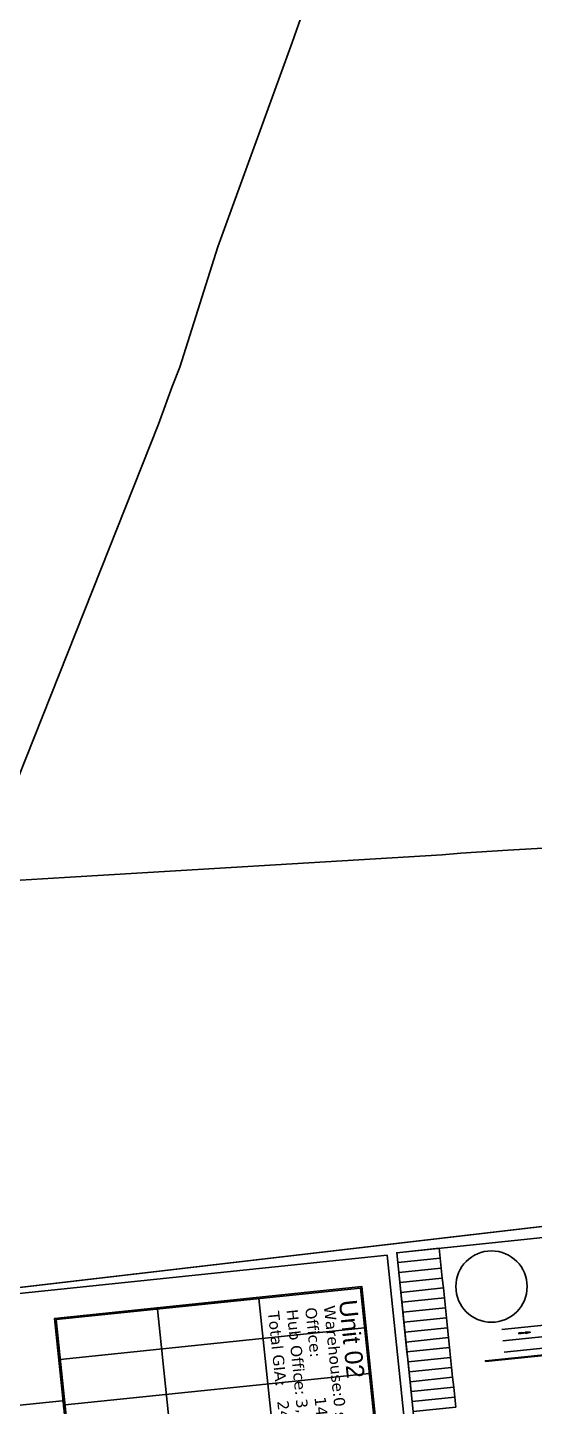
# Model space of a CAD drawing. Header units: millimetres. Extents: x 111502 to 977541, y 8702 to 1044108.
# Drawn here: x 488854.7 to 489032.3, y 241445.6 to 241929.1 of the extents above; entities that cross this region are included whole.
import ezdxf

# ---------------------------------------------------------------- set-up
doc = ezdxf.new("R2010")
doc.units = ezdxf.units.MM
doc.header["$LTSCALE"] = 0.25
doc.linetypes.add('DASHED2', pattern=[9.525, 6.35, -3.175])
for name, color, linetype in [('E HVSS As Laid HV', 10, 'Continuous'), ('X HVSS Site Background', 8, 'Continuous'), ('X HVSS Site Outline', 210, 'Continuous')]:
    doc.layers.add(name, color=color, linetype=linetype)
doc.styles.add('Proposed Employment Area - 11-089-MP013-01a$0$1250T35R', font='verdana.ttf', dxfattribs={"height": 4375})
doc.styles.add('Proposed Employment Area - 11-089-MP013-01a$0$1250T50R', font='arial.ttf', dxfattribs={"height": 6250})
doc.styles.add('Proposed Employment Area - 11-089-MP013-01a$0$Standard', font='txt')

# ---------------------------------------------------------------- blocks, each defined once
blk = doc.blocks.new('Proposed Commercial Boundary - 09.02.22')
at = {"layer": 'X HVSS Site Outline', "const_width": 500}
blk.add_lwpolyline([(488816491, 241483158), (489122203, 241518856)], dxfattribs=at)
blk = doc.blocks.new('commercial background')
at = {"layer": 'X HVSS Site Background'}
blk.add_hatch(color=256, dxfattribs=at).paths.add_polyline_path([(514.2, 1000.4), (516.6, 1000.56), (516.58, 1000.75), (518.2, 1000.66), (516.63, 1000.25), (516.61, 1000.44), (514.23, 1000.1)])
for p, q in [((603.1, 1042.24), (471.35, 1028.56)), ((300.67, 1010.3), (468.04, 1027.69)), ((487.01, 877.92), (471.36, 1028.56)), ((423.08, 1012.46), (443.72, 813.79)), ((387.46, 1008.76), (408.09, 810.09)), ((353.44, 991.06), (460.13, 1002.15)), ((524.09, 1003.31), (508.18, 1001.65)), ((524.51, 999.33), (508.59, 997.67)), ((524.92, 995.35), (509.01, 993.7)), ((355.09, 975.15), (461.79, 986.23)), ((354.13, 976.65), (338.21, 975))]:
    blk.add_line(p, q, dxfattribs=at)
for points in [[(471.72, 1025.07), (486.64, 1026.62), (486.28, 1030.11), (471.36, 1028.56)], [(472.08, 1021.59), (487, 1023.14), (486.64, 1026.62), (471.72, 1025.07)], [(472.44, 1018.11), (487.36, 1019.66), (487, 1023.14), (472.08, 1021.59)], [(479.88, 816.95), (459.12, 1016.71), (351.43, 1005.52), (372.19, 805.76)], [(479.33, 817.39), (458.68, 1016.16), (351.98, 1005.08), (371.62, 816), (378.65, 816.73), (379.66, 807.04)], [(472.8, 1014.63), (487.72, 1016.18), (487.36, 1019.66), (472.44, 1018.11)], [(473.17, 1011.15), (488.09, 1012.7), (487.72, 1016.18), (472.8, 1014.63)], [(473.53, 1007.67), (488.45, 1009.22), (488.09, 1012.7), (473.17, 1011.15)], [(473.89, 1004.19), (488.81, 1005.74), (488.45, 1009.22), (473.53, 1007.67)], [(474.25, 1000.71), (489.17, 1002.26), (488.81, 1005.74), (473.89, 1004.19)], [(474.61, 997.22), (489.53, 998.77), (489.17, 1002.26), (474.25, 1000.71)], [(474.97, 993.74), (489.89, 995.29), (489.53, 998.77), (474.61, 997.22)], [(514.2, 1000.4), (516.6, 1000.56), (516.58, 1000.75), (518.2, 1000.66), (516.63, 1000.25), (516.61, 1000.44), (514.23, 1000.1)], [(475.34, 990.26), (490.26, 991.81), (489.89, 995.29), (474.97, 993.74)], [(475.7, 986.78), (490.62, 988.33), (490.26, 991.81), (475.34, 990.26)], [(502.47, 990.34), (525.35, 992.72), (525.31, 993.02), (502.44, 990.64)], [(476.06, 983.3), (490.98, 984.85), (490.62, 988.33), (475.7, 986.78)], [(476.42, 979.82), (491.34, 981.37), (490.98, 984.85), (476.06, 983.3)], [(476.78, 976.34), (491.7, 977.89), (491.34, 981.37), (476.42, 979.82)], [(477.14, 972.86), (492.06, 974.41), (491.7, 977.89), (476.78, 976.34)]]:
    blk.add_lwpolyline(points, close=True, dxfattribs=at)
at = {"layer": 'X HVSS Site Background', "flags": 128}
blk.add_lwpolyline([(468.04, 1027.69), (484.03, 873.76), (496.68, 875.07), (503.94, 805.17), (496.48, 804.39)], dxfattribs=at)
at = {"layer": 'X HVSS Site Background'}
blk.add_lwpolyline([(354.33, 974.66), (355.33, 974.77)], dxfattribs=at)
blk.add_circle((504.6, 1016.67), 12.5, dxfattribs=at)
at = {"layer": 'X HVSS Site Background', "attachment_point": 1, "rotation": 275.9302}
for s, width, insert, char_height, style in [('Unit 02\\P\\pxql; ', 125.0785, (457.33, 1012.38), 6.25, 'Proposed Employment Area - 11-089-MP013-01a$0$1250T50R'), ('Warehouse:0 sq ft\\P\\pxql;Office:^I14,000 sq ft^I\\PHub Office:^I3,000 sq ft\\PTotal GIA:^I247,000 sq ft\\P\\P\\pq*; ', 154.5296, (449.72, 1010.27), 3.9375, 'Proposed Employment Area - 11-089-MP013-01a$0$1250T35R')]:
    blk.add_mtext_dynamic_manual_height_columns(s, width=width, gutter_width=31.25, heights=[0], dxfattribs=dict(at, insert=insert, char_height=char_height, style=style))
at = {"layer": 'X HVSS Site Background', "style": 'Proposed Employment Area - 11-089-MP013-01a$0$Standard'}
for p, rotation in [((485.88, 899.5), 95.9302), ((729.37, 850.69), 240.5366), ((319.53, 839.47), 95.9302), ((520.9, 756.6), 330.4683), ((1582.14, 507.49), 240.4683), ((1846.75, 293.1), 209.3143), ((1096.5, 265.37), 60.4683)]:
    blk.add_attdef('NOOFPARKINGSPACES', p, '', height=0.3, rotation=rotation, dxfattribs=at)
blk = doc.blocks.new('OS MAP 060722')
at = {"layer": 'X HVSS Site Background', "flags": 128}
for points in [[(26.02, 2502.89), (89.92, 2663.69), (89.92, 2663.69), (94.82, 2676.99), (94.82, 2676.99), (97.4, 2683.75), (97.4, 2683.75), (110.73, 2725.92), (110.73, 2725.92), (136.79, 2797.62), (136.79, 2797.62), (155.44, 2850.54), (155.44, 2850.54), (184.07, 2877.4), (184.07, 2877.4), (189.42, 2880.39), (189.42, 2880.39), (261.79, 2898.37)], [(270.04, 2518.22), (262.32, 2517.69), (262.32, 2517.69), (243.72, 2516.39), (243.72, 2516.39), (226.82, 2515.19), (226.82, 2515.19), (212.42, 2514.29), (212.42, 2514.29), (195.92, 2513.29), (195.92, 2513.29), (189.42, 2512.69), (189.42, 2512.69), (57.03, 2504.75)], [(57.03, 2504.75), (26.02, 2502.89)]]:
    blk.add_lwpolyline(points, dxfattribs=at)

msp = doc.modelspace()

# ---------------------------------------------------------------- linework, layer by layer
at = {"lineweight": 0}
msp.add_circle((488727.82, 239008.33), 11388.42, dxfattribs=at)

# ---------------------------------------------------------------- block references
at = {"layer": 'E HVSS As Laid HV', "linetype": 'DASHED2', "lineweight": 0}
msp.add_blockref('OS MAP 060722', (488810.58, 239126.31), dxfattribs=at)
at = {"layer": 'X HVSS Site Background', "lineweight": 0}
msp.add_blockref('commercial background', (488512.69, 240470.93), dxfattribs=at)
at = {"layer": 'X HVSS Site Outline', "lineweight": 0, "xscale": 0.001, "yscale": 0.001, "zscale": 0.001}
msp.add_blockref('Proposed Commercial Boundary - 09.02.22', (0, 0), dxfattribs=at)

doc.saveas('drawing.dxf')
